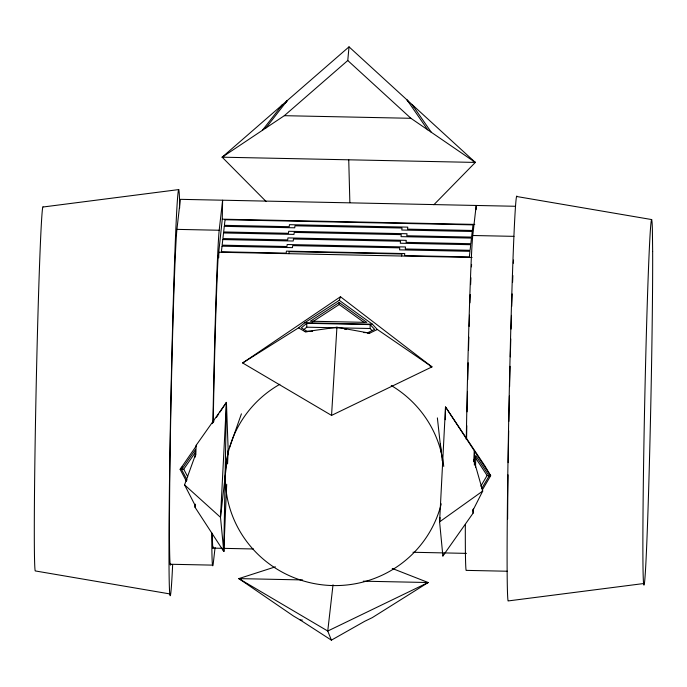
<?xml version="1.0" encoding="UTF-8"?>
<svg xmlns="http://www.w3.org/2000/svg" width="687" height="687" viewBox="0 0 687 687"><rect width="100%" height="100%" fill="white"/><g stroke="black" fill="none" stroke-linecap="round" stroke-linejoin="round"><path stroke-width="1.03" d="M195.185 457.164L195.314 449.753L181.617 469.582L187.079 480.007M218.706 257.797L218.801 252.438M213.219 421.552A152.05 2.559 -88.8 0 1 218.011 259.119L222.279 219.179L222.614 200.209L219.196 230.248A169.114 2.842 -88.8 0 0 212.91 422.557M195.718 454.047L184.563 484.876L194.825 504.799L195.065 507.341L223.782 551.481L226.418 402.402L196.164 445.313L195.735 455.163M303.577 329.794L306.737 327.184L306.806 323.302L370.164 324.608L374.63 329.382L367.863 332.654L363.603 332.56M372.01 330.541L370.095 328.498L370.164 324.608M445.279 419.714L445.511 406.936L484.936 466.001L490.681 475.748L482.18 490.183M476.117 209.672L476.194 205.456L472.768 235.504A169.114 2.842 -88.8 0 0 466.275 439.474M473.747 461.75L473.781 459.629L482.729 491.05L472.879 510.501L473.128 513.095L442.875 556.015L439.594 521.854L445.511 406.936L490.681 475.748M474.373 465.151L474.614 451.29M475.541 467.203L475.748 455.558L489.144 475.954L481.785 488.431M222.622 548.492L223.782 551.481L226.693 484.198M227.569 463.905L228.17 450.019L226.418 402.402L219.926 412.123M226.418 402.402L220.501 517.32L223.782 551.481M473.798 460.754L474.228 451.076M331.555 415.403L336.922 327.235L369.7 333.161L377.335 329.477L431.977 366.892L331.555 415.403L242.64 362.968L340.469 296.741L431.977 366.892L429.976 366.111M195.065 507.341L195.271 504.155M473.128 513.095L473.403 508.852M266.152 201.557L222.159 157.186L284.332 115.682L347.768 60.516L349.022 46.845L475.327 162.424L433.866 204.752M170.771 564.121A169.114 2.842 -88.8 0 1 170.702 418.538A169.114 2.842 -88.8 0 1 176.928 229.372L180.355 199.333L515.284 206.272M215.083 547.479L213.314 563.022A169.114 2.842 -88.8 0 1 211.751 532.794M225.336 474.872L220.501 517.32L184.563 484.876M225.576 472.793L228.17 450.019M288.952 253.683L289.184 251.682L401.886 254.018L401.655 256.019M333.023 584.774L327.751 631.035L331.392 640.155L364.771 621.263L372.242 617.656L428.164 582.524L392.234 568.441M440.075 517.603L439.594 521.854L482.729 491.05M242.64 362.968L298.562 327.845L304.676 322.787L339.249 300.322L340.469 296.741M229.518 447.658L241.42 413.832M253.563 548.973L212.91 548.132L213.305 547.05M442.875 556.015L443.776 554.083M480.806 486.181L487.109 475.49L474.872 456.872M212.257 423.613L214.026 420.959M216.388 417.43L218.749 413.892M186.417 481.312L180.131 469.315L196.559 445.528L196.164 445.313M181.617 469.582L183.747 469.204L195.666 451.96M285.448 103.067L287.303 100.525L265.817 128.04M280.244 107.541L282.168 104.991L262.374 130.332M180.131 469.315L182.115 466.954M347.768 60.516L410.912 118.301L475.327 162.424L222.159 157.186L349.022 46.845M306.806 323.302L301.284 327.862L307.132 331.314L312.465 331.435M339.189 302.486L310.361 321.215L366.824 322.383L339.189 302.486L339.198 304.521L364.247 322.555M312.121 322.117L339.198 304.521M222.159 157.186L223.988 156.086M363.286 581.185L428.164 582.524L327.751 631.035L238.827 578.609L275.384 566.844M426.12 583.091L428.164 582.524M298.562 327.845L305.183 331.744L336.922 327.235M310.481 331.538L312.602 331.237M178.921 189.56L43.229 206.985A182.639 3.074 -88.8 0 0 36.463 373.788A182.639 3.074 -88.8 0 0 35.183 570.923L169.981 593.946M643.771 583.529L508.079 600.945A202.931 3.418 -88.8 0 1 509.496 381.903A202.931 3.418 -88.8 0 1 517.019 196.568L651.817 219.591M302.649 579.931L238.827 578.609L293.478 616.024L300.228 620.009L302.349 620.052M284.332 115.682L410.912 118.301M222.279 219.179L474.786 224.409M176.928 229.372L219.196 230.248M472.768 235.504L513.979 236.354M218.518 252.223L472.089 257.479M304.676 322.787L372.397 324.187L377.335 329.477M306.737 327.184L370.095 328.498M305.183 331.744L307.295 331.787M367.588 333.118L369.7 333.161M412.981 552.271L466.482 553.379M170.264 564.25L212.532 565.126M507.315 571.232L466.104 570.373A169.114 2.842 -88.8 0 1 465.331 524.851M344.359 329.107L346.463 329.485M487.109 475.49L489.144 475.954M238.827 578.609L240.879 579.235M300.228 620.009L331.392 640.155M472.656 160.664L475.327 162.424M339.249 300.322L372.397 324.187M414.029 107.198L412.174 104.639L431.281 132.256M408.293 101.71L407.065 99.959L427.718 129.817M183.747 469.204L187.723 476.787M440.376 443.802L442.256 460.848M437.37 417.894L441.14 452.037M473.017 509.402L473.171 510.939M348.738 159.805L349.863 202.613M179.642 208.084L179.556 200.819A202.931 3.418 -88.8 0 0 170.625 412.209A202.931 3.418 -88.8 0 0 172.635 565.04M441.234 503.837A109.585 107.816 6.5 0 1 269.141 563.821A109.585 107.816 6.5 0 1 279.875 384.265M391.255 385.519A109.585 107.816 6.5 0 1 443.75 466.456M507.624 519.003A169.114 2.842 -88.8 0 1 508.028 474.846M508.191 462.66A169.114 2.842 -88.8 0 1 508.706 430.749M508.878 421.38A169.114 2.842 -88.8 0 1 509.393 396.03M509.599 386.592A169.114 2.842 -88.8 0 1 510.072 366.317M510.304 356.854A169.114 2.842 -88.8 0 1 510.784 338.931M511.059 329.073A169.114 2.842 -88.8 0 1 511.472 315.35M511.755 306.35A169.114 2.842 -88.8 0 1 512.167 293.907M512.588 282.323A169.114 2.842 -88.8 0 1 512.854 275.539M513.378 263.215A169.114 2.842 -88.8 0 1 513.524 260.021M212.91 548.132A152.05 2.559 -88.8 0 1 212.317 534.357M466.585 438.581A152.05 2.559 -88.8 0 1 466.808 425.742M467.074 411.839A152.05 2.559 -88.8 0 1 467.495 391.384M467.761 379.688A152.05 2.559 -88.8 0 1 468.165 362.762M468.491 350.482A152.05 2.559 -88.8 0 1 468.86 337.137M469.169 326.385A152.05 2.559 -88.8 0 1 469.522 315.204M469.942 302.855A152.05 2.559 -88.8 0 1 470.243 294.474M470.629 284.633A152.05 2.559 -88.8 0 1 470.921 277.737M471.454 266.874A152.05 2.559 -88.8 0 1 471.591 264.375M222.03 246.178L221.394 251.785L286.196 253.125L286.419 251.124L404.755 253.572L404.531 255.581L469.333 256.921L469.968 251.313L399.533 249.853L399.765 247.852L292.696 245.637L292.464 247.638L222.03 246.178M222.786 239.565L222.141 245.173L286.951 246.521L287.175 244.512L405.51 246.968L405.287 248.969L470.088 250.308L470.724 244.701L400.289 243.241L400.512 241.24L293.452 239.024L293.22 241.025L222.786 239.565M223.541 232.962L222.897 238.569L287.698 239.909L287.93 237.908L406.266 240.356L406.034 242.356L470.835 243.705L471.48 238.097L401.036 236.637L401.268 234.628L294.199 232.412L293.976 234.413L223.541 232.962M224.288 226.349L223.653 231.957L288.454 233.297L288.686 231.296L407.022 233.743L406.79 235.753L471.591 237.092L472.235 231.485L401.792 230.025L402.024 228.024L294.955 225.808L294.732 227.809L224.288 226.349M225.044 219.737L224.4 225.345L289.21 226.693L289.433 224.683L407.769 227.139L407.546 229.14L472.347 230.48L472.982 224.872L225.044 219.737M652.65 251.554L652.392 229.716A182.639 3.074 -88.8 0 0 644.389 418.22A182.639 3.074 -88.8 0 0 646.072 559.321A182.639 3.074 -88.8 0 0 652.65 251.554"/></g></svg>
